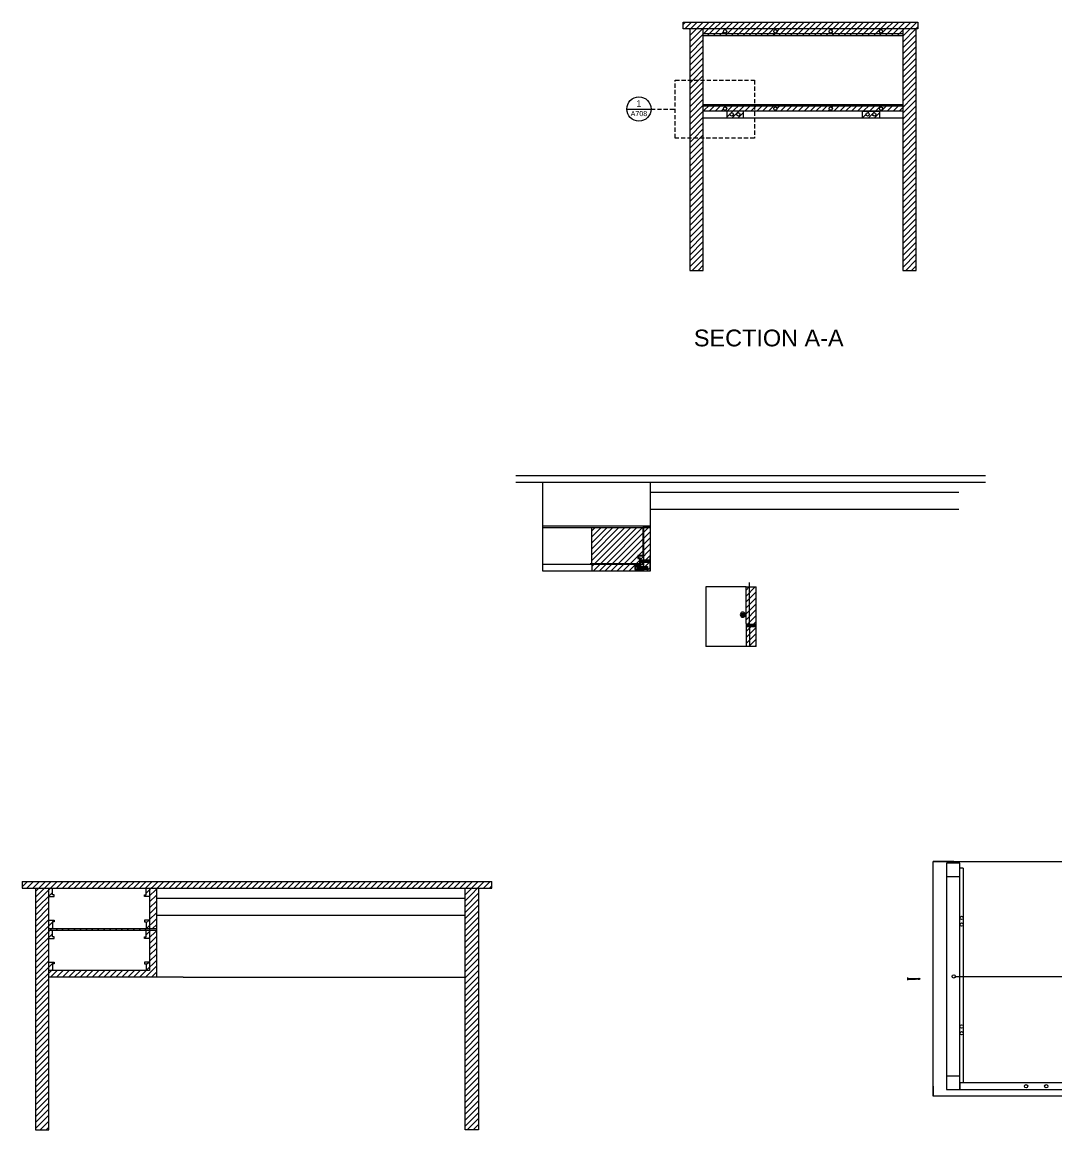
# Model space of a CAD drawing. Header units: inches. Extents: x -12 to 1445, y 6 to 914.
# Drawn here: x 773.5 to 1081.6, y 400.5 to 730.7 of the extents above; entities that cross this region are included whole.
import ezdxf
from ezdxf.enums import TextEntityAlignment as Align

# ---------------------------------------------------------------- set-up
doc = ezdxf.new("R2010")
doc.units = ezdxf.units.IN
doc.header["$MEASUREMENT"] = 0
doc.linetypes.add('DASHED2', pattern=[0.375, 0.25, -0.125])
doc.layers.get('0').update_dxf_attribs({"lineweight": 20})
for name, color, linetype, lineweight in [('A-ANNO-SYMB', 3, 'Continuous', 18), ('BORDO', 1, 'Continuous', 18), ('G-ANNO-TEXT', 3, 'Continuous', 18), ('MARCATURA', 111, 'Continuous', 20), ('RETINI', 2, 'Continuous', 13), ('Viti', 4, 'Continuous', 18)]:
    doc.layers.add(name, color=color, linetype=linetype, lineweight=lineweight)
doc.styles.add('ARIAL', font='Arial.ttf')
doc.styles.get("Standard").update_dxf_attribs({"font": 'Arial.ttf'})

# ---------------------------------------------------------------- blocks, each defined once
blk = doc.blocks.new('*U0')
blk.add_lwpolyline([(0, 0), (0, 0.1), (0.05, 0), (0.12, -0.4), (0.12, -0.5), (0.07, -0.4), (0, 0)])
blk = doc.blocks.new('*U1')
at = {"layer": 'Viti', "color": 0, "linetype": 'ByBlock', "lineweight": -2, "transparency": 16777216}
for p in [(42.38, 270.66), (42.6, 270.66), (42.81, 270.66), (43.03, 270.66), (43.24, 270.66)]:
    blk.add_blockref('*U0', p, dxfattribs=at)
blk = doc.blocks.new('*U68')
blk.add_lwpolyline([(0, 0), (0, 0.1), (0.05, 0), (0.12, -0.4), (0.12, -0.5), (0.07, -0.4), (0, 0)])
blk = doc.blocks.new('*U69')
at = {"layer": 'Viti', "color": 0, "linetype": 'ByBlock', "lineweight": -2, "transparency": 16777216}
for p in [(42.38, 270.66), (42.6, 270.66), (42.81, 270.66), (43.03, 270.66), (43.24, 270.66)]:
    blk.add_blockref('*U68', p, dxfattribs=at)
blk = doc.blocks.new('ghjkl')
at = {"layer": 'Viti'}
for p, q in [((3665.25, 2456.21), (3665.25, 2455.61)), ((3665.25, 2456.21), (3665.45, 2456.21)), ((3665.25, 2455.61), (3665.45, 2455.61)), ((3665.45, 2456.21), (3665.45, 2455.61)), ((3665.85, 2456.11), (3665.45, 2456.11)), ((3665.85, 2455.71), (3665.45, 2455.71)), ((3665.85, 2456.26), (3665.85, 2455.56)), ((3665.85, 2456.26), (3667.1, 2456.26)), ((3665.85, 2456.08), (3665.85, 2455.73)), ((3667.1, 2455.56), (3665.85, 2455.56)), ((3665.95, 2456.26), (3665.95, 2455.96)), ((3665.95, 2456.21), (3667.05, 2456.21)), ((3665.95, 2455.96), (3667.05, 2455.96)), ((3665.95, 2455.86), (3665.95, 2455.56)), ((3665.95, 2455.86), (3667.05, 2455.86)), ((3665.95, 2455.61), (3667.05, 2455.61)), ((3667.05, 2456.26), (3667.05, 2455.96)), ((3667.05, 2455.86), (3667.05, 2455.56)), ((3667.1, 2456.26), (3667.1, 2455.56)), ((3667.1, 2456.11), (3667.19, 2456.11)), ((3667.26, 2455.71), (3667.1, 2455.71)), ((3667.24, 2456.11), (3667.4, 2456.11)), ((3667.47, 2455.71), (3667.31, 2455.71)), ((3667.45, 2456.11), (3667.62, 2456.11)), ((3667.69, 2455.71), (3667.53, 2455.71)), ((3667.67, 2456.11), (3667.84, 2456.11)), ((3667.91, 2455.71), (3667.74, 2455.71)), ((3667.89, 2456.11), (3668.05, 2456.11)), ((3668.12, 2455.71), (3667.96, 2455.71)), ((3668.1, 2456.11), (3668.2, 2456.11)), ((3668.2, 2455.71), (3668.17, 2455.71)), ((3668.25, 2456.06), (3668.25, 2455.76))]:
    blk.add_line(p, q, dxfattribs=at)
for centre, start, end in [((3668.2, 2456.06), 360, 90), ((3668.2, 2455.76), 270, 0)]:
    blk.add_arc(centre, 0.05, start, end, dxfattribs=at)
blk.add_blockref('*U69', (3624.81, 2185.45), dxfattribs=at)

msp = doc.modelspace()

# ---------------------------------------------------------------- hatches: boundary and pattern name
h = msp.add_hatch()
h.set_pattern_fill('ANSI31', color=256, scale=10)
h.paths.add_polyline_path([(781.46, 472.56), (777.46, 472.56), (777.46, 400.56), (781.46, 400.56)])
h.paths.add_polyline_path([(913.46, 474.56), (773.46, 474.56), (773.46, 472.56), (913.46, 472.56)])
h.paths.add_polyline_path([(909.46, 472.56), (905.46, 472.56), (905.46, 400.54), (909.46, 400.54)])
h.paths.add_polyline_path([(811.46, 460.56), (781.46, 460.56), (781.46, 460.06), (811.46, 460.06)])
h.paths.add_polyline_path([(813.46, 472.56), (811.46, 472.56), (811.46, 460.56), (813.46, 460.56)])
h.paths.add_polyline_path([(813.46, 460.06), (811.46, 460.06), (811.46, 448.06), (781.46, 448.06), (781.46, 446.06), (813.46, 446.06)])
h.paths.add_polyline_path([(811.46, 450.56), (809.96, 450.56), (809.96, 450.06), (810.46, 450.06), (810.46, 448.06), (811.46, 448.06)], flags=17)
h.paths.add_polyline_path([(811.46, 460.06), (810.46, 460.06), (810.46, 458.06), (809.96, 458.06), (809.96, 457.56), (811.46, 457.56)], flags=17)
h.paths.add_polyline_path([(811.46, 463.06), (809.96, 463.06), (809.96, 462.56), (810.46, 462.56), (810.46, 460.56), (811.46, 460.56)])
h.paths.add_polyline_path([(811.46, 472.56), (810.46, 472.56), (810.46, 470.56), (809.96, 470.56), (809.96, 470.06), (811.46, 470.06)])
h.paths.add_polyline_path([(782.46, 472.56), (781.46, 472.56), (781.46, 470.06), (782.96, 470.06), (782.96, 470.56), (782.46, 470.56)])
h.paths.add_polyline_path([(782.46, 462.56), (782.96, 462.56), (782.96, 463.06), (781.46, 463.06), (781.46, 460.56), (782.46, 460.56)])
h.paths.add_polyline_path([(782.46, 460.06), (781.46, 460.06), (781.46, 457.56), (782.96, 457.56), (782.96, 458.06), (782.46, 458.06)], flags=17)
h.paths.add_polyline_path([(782.46, 450.06), (782.96, 450.06), (782.96, 450.56), (781.46, 450.56), (781.46, 448.06), (782.46, 448.06)], flags=17)
at = {"layer": 'RETINI'}
h = msp.add_hatch(dxfattribs=at)
h.set_pattern_fill('ANSI31', color=256, scale=10)
h.paths.add_polyline_path([(1009.86, 730.75), (970.46, 730.75), (970.46, 728.75), (1009.86, 728.75)])
h.paths.add_polyline_path([(1033.47, 730.75), (1009.86, 730.75), (1009.86, 728.75), (1033.47, 728.75)])
h.paths.add_polyline_path([(1040.46, 730.75), (1033.47, 730.75), (1033.47, 728.75), (1035.96, 728.75), (1040.46, 728.75)])
h = msp.add_hatch(dxfattribs=at)
h.set_pattern_fill('ANSI31', color=256, scale=10)
h.paths.add_polyline_path([(1035.96, 705.75), (991.73, 705.75), (991.73, 704.25), (1035.96, 704.25)])
h.paths.add_polyline_path([(998.46, 704.99, -1), (997.46, 704.99, -1)], flags=16)
h.paths.add_polyline_path([(1014.96, 704.99, -1), (1013.96, 704.99, -1)], flags=16)
h.paths.add_polyline_path([(1029.96, 704.99, -1), (1028.96, 704.99, -1)], flags=16)
h.paths.add_polyline_path([(1035.96, 706.25), (991.73, 706.25), (991.73, 705.75), (1035.96, 705.75)])
h.paths.add_polyline_path([(976.46, 728.75), (972.46, 728.75), (972.46, 713.48), (976.46, 713.47)])
h.paths.add_polyline_path([(976.46, 696.18), (972.46, 696.18), (972.46, 656.75), (976.46, 656.75)])
h.paths.add_polyline_path([(1039.96, 728.75), (1035.96, 728.75), (1035.96, 656.75), (1039.96, 656.75)])
h.paths.add_polyline_path([(1028.96, 704.25), (1023.96, 704.25), (1023.96, 702.25), (1028.96, 702.25)])
h.paths.add_polyline_path([(1025.96, 703.25, -1), (1024.96, 703.25, -1)], flags=16)
h.paths.add_polyline_path([(1027.96, 703.25, -1), (1026.96, 703.25, -1)], flags=16)
h.paths.add_polyline_path([(1035.96, 728.75), (976.46, 728.75), (976.46, 727.25), (1035.96, 727.25)])
h.paths.add_polyline_path([(997.46, 728.01, -1), (998.46, 728.01, -1)], flags=16)
h.paths.add_polyline_path([(1014.96, 728.01, -1), (1013.96, 728.01, -1)], flags=16)
h.paths.add_polyline_path([(982.46, 728.01, -1), (983.46, 728.01, -1)], flags=16)
h.paths.add_polyline_path([(1029.96, 728.01, -1), (1028.96, 728.01, -1)], flags=16)
h.paths.add_polyline_path([(1035.96, 727.25), (976.46, 727.25), (976.46, 726.75), (1035.96, 726.75)])
h = msp.add_hatch(dxfattribs=at)
h.set_pattern_fill('ANSI31', color=256, scale=10)
h.paths.add_polyline_path([(976.46, 713.47), (972.46, 713.48), (972.46, 696.18), (976.46, 696.18)])
h = msp.add_hatch(dxfattribs=at)
h.set_pattern_fill('ANSI31', color=256, scale=10)
h.paths.add_polyline_path([(991.73, 705.75), (976.46, 705.75), (976.46, 704.25), (991.73, 704.25)])
h.paths.add_polyline_path([(982.46, 704.99, -1), (983.46, 704.99, -1)], flags=16)
h.paths.add_polyline_path([(991.73, 706.25), (976.46, 706.25), (976.46, 705.75), (991.73, 705.75)])
h = msp.add_hatch(dxfattribs=at)
h.set_pattern_fill('ANSI31', color=256, scale=10)
h.paths.add_polyline_path([(988.46, 704.25), (983.46, 704.25), (983.46, 702.25), (988.46, 702.25)])
h.paths.add_polyline_path([(987.46, 703.25, -1), (986.46, 703.25, -1)], flags=16)
h.paths.add_polyline_path([(985.46, 703.25, -1), (984.46, 703.25, -1)], flags=16)
h = msp.add_hatch(dxfattribs=at)
h.set_pattern_fill('ANSI31', color=256, scale=10)
h.paths.add_polyline_path([(958.64, 571.6), (957.14, 571.6), (957.14, 571.1), (957.64, 571.1), (957.64, 570.68), (957.84, 570.46), (958.64, 570.46)])
h.paths.add_polyline_path([(960.64, 571.6), (960.64, 580.1), (958.64, 580.1), (958.64, 570.46), (960.2, 570.45), (960.2, 570.46), (960.2, 570.45), (960.47, 570.45), (960.47, 569.75), (958.64, 569.75), (958.64, 568.55), (958.74, 568.55), (958.74, 568.45), (959.89, 568.45), (959.89, 567.71), (958.74, 567.71), (958.74, 567.61), (958.64, 567.61), (958.64, 567.1), (960.64, 567.1), (960.64, 569.1), (960.64, 571.1)])
h.paths.add_polyline_path([(958.64, 569.75), (957.97, 569.75), (957.64, 569.52), (957.64, 569.1), (958.64, 569.1)])
h.paths.add_polyline_path([(958.64, 569.1), (957.24, 569.1), (957.24, 568.55), (958.64, 568.55)])
h.paths.add_polyline_path([(958.64, 567.61), (956.04, 567.61), (956.04, 569.1), (943.23, 569.1), (943.23, 567.1), (958.64, 567.1)])
h = msp.add_hatch(dxfattribs=at)
h.set_pattern_fill('ANSI31', color=256, scale=10)
h.paths.add_polyline_path([(958.44, 580.1), (943.23, 580.1), (943.23, 569.3), (957.44, 569.3), (957.44, 570.9), (956.94, 570.9), (956.94, 571.8), (958.44, 571.8)])
h = msp.add_hatch(dxfattribs=at)
h.set_pattern_fill('ANSI31', color=256, scale=10)
h.paths.add_polyline_path([(990.25, 562.4), (989.25, 562.4), (989.25, 551.52), (989.46, 551.3), (990.25, 551.3)])
h.paths.add_polyline_path([(990.25, 550.59), (989.58, 550.59), (989.25, 550.36), (989.25, 544.59), (990.25, 544.59)])
h.paths.add_polyline_path([(992.25, 562.4), (990.25, 562.4), (990.25, 551.3), (991.81, 551.29), (991.81, 551.29), (991.81, 551.29), (992.08, 551.29), (992.08, 550.59), (990.25, 550.59), (990.25, 544.59), (992.25, 544.59)])

# ---------------------------------------------------------------- linework, layer by layer
for p, q in [((970.46, 730.75), (1040.46, 730.75)), ((970.46, 728.75), (970.46, 730.75)), ((1040.46, 730.75), (1040.46, 728.75)), ((1040.46, 728.75), (970.46, 728.75)), ((972.46, 728.75), (972.46, 702.25)), ((972.46, 728.75), (972.46, 656.75)), ((976.46, 656.75), (976.46, 728.75)), ((1035.96, 728.75), (976.46, 728.75)), ((1035.96, 727.25), (976.46, 727.25)), ((976.46, 726.75), (1035.96, 726.75)), ((1035.96, 728.75), (1035.96, 656.75)), ((1039.96, 702.25), (1039.96, 728.75)), ((1040.46, 728.75), (1039.96, 728.75)), ((1039.96, 656.75), (1039.96, 728.75)), ((976.46, 704.25), (976.46, 706.25)), ((976.46, 706.25), (1035.96, 706.25)), ((1035.96, 705.75), (976.46, 705.75)), ((1035.96, 704.25), (976.46, 704.25)), ((983.46, 704.25), (983.46, 702.25)), ((988.46, 704.25), (983.46, 704.25)), ((988.46, 702.25), (988.46, 704.25)), ((1023.96, 702.25), (1023.96, 704.25)), ((1023.96, 704.25), (1028.96, 704.25)), ((1028.96, 704.25), (1028.96, 702.25)), ((976.46, 702.25), (1035.96, 702.25)), ((976.46, 702.25), (1035.96, 702.25)), ((983.46, 702.25), (988.46, 702.25)), ((1023.96, 702.25), (1028.96, 702.25)), ((972.46, 656.75), (976.46, 656.75)), ((1035.96, 656.75), (1039.96, 656.75)), ((920.64, 595.6), (1060.64, 595.6)), ((920.64, 593.6), (1060.64, 593.6)), ((928.64, 567.1), (928.64, 593.6)), ((960.64, 593.6), (960.64, 567.1)), ((960.64, 590.6), (1052.64, 590.6)), ((960.64, 585.6), (1052.64, 585.6)), ((928.64, 580.6), (960.64, 580.6)), ((928.64, 580.1), (960.64, 580.1)), ((943.23, 569.3), (943.23, 580.1)), ((958.64, 580.1), (958.44, 580.1)), ((958.44, 580.1), (958.44, 571.8)), ((960.64, 580.1), (958.64, 580.1)), ((958.64, 580.1), (958.64, 570.45)), ((958.44, 571.8), (956.94, 571.8)), ((956.94, 571.8), (956.94, 570.9)), ((958.64, 571.6), (957.14, 571.6)), ((957.14, 571.6), (957.14, 571.1)), ((960.64, 571.1), (960.64, 571.6)), ((956.04, 569.1), (928.64, 569.1)), ((957.44, 569.3), (942.73, 569.3)), ((943.23, 569.1), (943.23, 567.1)), ((956.94, 570.9), (957.44, 570.9)), ((957.14, 571.1), (957.64, 571.1)), ((958.64, 569.1), (957.24, 569.1)), ((957.44, 570.9), (957.44, 569.3)), ((957.64, 571.1), (957.64, 570.68)), ((957.64, 569.52), (957.64, 569.1)), ((958.64, 571.1), (958.64, 570.45)), ((958.64, 569.75), (958.64, 568.55)), ((958.64, 569.1), (958.64, 568.55)), ((960.64, 569.1), (960.64, 571.1)), ((960.64, 567.1), (960.64, 569.1)), ((960.64, 567.1), (960.64, 569.1)), ((960.64, 567.1), (928.64, 567.1)), ((958.64, 567.61), (958.64, 567.1)), ((958.64, 567.61), (958.64, 567.1)), ((958.64, 567.61), (958.64, 567.1)), ((989.25, 562.4), (977.28, 562.4)), ((977.28, 562.4), (977.28, 544.59)), ((989.25, 551.52), (989.25, 562.4)), ((989.25, 562.4), (992.25, 562.4)), ((990.25, 551.3), (990.25, 563.67)), ((992.25, 544.59), (992.25, 562.4)), ((989.25, 550.36), (989.25, 544.59)), ((990.25, 550.59), (990.25, 544.59)), ((989.25, 544.59), (977.28, 544.59)), ((992.25, 544.59), (989.25, 544.59)), ((1051.15, 480.54), (1044.99, 480.54)), ((1048.99, 476.04), (1048.99, 416.54)), ((1048.99, 476.04), (1051.15, 476.04)), ((1053.99, 478.54), (1052.99, 478.54)), ((1052.99, 462.54), (1052.99, 476.04)), ((1053.99, 478.54), (1053.99, 462.54)), ((773.46, 474.56), (913.46, 474.56)), ((773.46, 474.56), (773.46, 472.56)), ((773.46, 472.56), (913.46, 472.56)), ((777.46, 472.56), (777.46, 400.56)), ((781.46, 400.56), (781.46, 472.56)), ((781.46, 446.06), (781.46, 472.56)), ((782.46, 470.56), (782.46, 472.56)), ((810.46, 470.56), (810.46, 472.56)), ((811.46, 472.56), (811.46, 448.06)), ((813.46, 472.56), (813.46, 446.06)), ((905.46, 400.54), (905.46, 472.54)), ((909.46, 472.56), (909.46, 400.54)), ((913.46, 472.56), (913.46, 474.56)), ((781.46, 470.06), (782.96, 470.06)), ((782.96, 470.56), (782.46, 470.56)), ((782.96, 470.06), (782.96, 470.56)), ((809.96, 470.06), (809.96, 470.56)), ((809.96, 470.56), (810.46, 470.56)), ((811.46, 470.06), (809.96, 470.06)), ((813.46, 469.56), (905.46, 469.56)), ((781.46, 463.06), (782.96, 463.06)), ((782.96, 462.56), (782.46, 462.56)), ((782.46, 462.56), (782.46, 460.56)), ((782.96, 463.06), (782.96, 462.56)), ((811.46, 463.06), (809.96, 463.06)), ((809.96, 463.06), (809.96, 462.56)), ((809.96, 462.56), (810.46, 462.56)), ((810.46, 462.56), (810.46, 460.56)), ((813.46, 464.56), (905.46, 464.56)), ((1052.99, 428.54), (1052.99, 462.54)), ((1053.99, 462.54), (1053.99, 428.54)), ((781.46, 460.56), (813.46, 460.56)), ((781.46, 460.06), (813.46, 460.06)), ((782.46, 458.06), (782.46, 460.06)), ((810.46, 458.06), (810.46, 460.06)), ((781.46, 457.56), (782.96, 457.56)), ((782.96, 458.06), (782.46, 458.06)), ((782.96, 457.56), (782.96, 458.06)), ((809.96, 457.56), (809.96, 458.06)), ((809.96, 458.06), (810.46, 458.06)), ((811.46, 457.56), (809.96, 457.56)), ((781.46, 450.56), (782.96, 450.56)), ((782.96, 450.06), (782.46, 450.06)), ((782.46, 450.06), (782.46, 448.06)), ((782.96, 450.56), (782.96, 450.06)), ((811.46, 450.56), (809.96, 450.56)), ((809.96, 450.56), (809.96, 450.06)), ((809.96, 450.06), (810.46, 450.06)), ((810.46, 450.06), (810.46, 448.06)), ((811.46, 448.06), (781.46, 448.06)), ((821.46, 446.06), (781.46, 446.06)), ((821.46, 446.06), (905.46, 446.06)), ((1051.65, 446.29), (1085.49, 446.29)), ((1052.99, 414.54), (1052.99, 428.54)), ((1053.99, 428.54), (1053.99, 414.54)), ((1044.99, 413.54), (1044.99, 410.54)), ((1176.99, 414.54), (1052.99, 414.54)), ((1052.99, 414.54), (1052.99, 412.54)), ((1052.99, 413.54), (1052.99, 412.54)), ((1052.99, 412.54), (1176.99, 412.54)), ((777.46, 400.56), (781.46, 400.56)), ((909.46, 400.54), (905.46, 400.54))]:
    msp.add_line(p, q)
for points in [[(1044.99, 480.54), (1184.99, 480.54), (1184.99, 410.54), (1044.99, 410.54)], [(1048.99, 476.04), (1052.99, 476.04), (1052.99, 480.04), (1048.99, 480.04)], [(1048.99, 412.54), (1052.99, 412.54), (1052.99, 416.54), (1048.99, 416.54)]]:
    msp.add_lwpolyline(points, close=True)
at = {"layer": 'A-ANNO-SYMB', "linetype": 'Continuous'}
msp.add_line((953.67, 704.84), (960.91, 704.84), dxfattribs=at)
at = {"layer": 'A-ANNO-SYMB', "linetype": 'DASHED2', "ltscale": 5}
msp.add_line((960.91, 704.84), (968.13, 704.84), dxfattribs=at)
at = {"layer": 'A-ANNO-SYMB', "linetype": 'Continuous'}
msp.add_circle((957.29, 704.84), 3.62, dxfattribs=at)
at = {"layer": 'BORDO', "linetype": 'DASHED2', "ltscale": 5}
msp.add_lwpolyline([(968.13, 713.49), (991.73, 713.44), (991.73, 696.15), (968.13, 696.19)], close=True, dxfattribs=at)
at = {"layer": 'MARCATURA'}
for p, q in [((956.04, 569.1), (956.04, 567.61)), ((957.24, 569.1), (957.24, 568.55)), ((957.24, 568.55), (958.74, 568.55)), ((957.64, 570.68), (957.84, 570.46)), ((957.64, 569.52), (957.97, 569.75)), ((957.84, 570.46), (960.47, 570.45)), ((957.97, 569.75), (960.47, 569.75)), ((958.74, 568.55), (958.74, 568.45)), ((958.74, 568.45), (959.89, 568.45)), ((959.89, 568.45), (959.89, 567.71)), ((960.47, 570.45), (960.47, 569.75)), ((956.04, 567.61), (958.74, 567.61)), ((958.74, 567.61), (958.74, 567.71)), ((958.74, 567.71), (959.89, 567.71)), ((988.85, 554.56), (989.25, 554.56)), ((988.85, 553.66), (989.25, 553.66)), ((989.25, 551.52), (989.46, 551.3)), ((989.25, 550.36), (989.58, 550.59)), ((989.46, 551.3), (992.08, 551.29)), ((989.58, 550.59), (992.08, 550.59)), ((992.08, 551.29), (992.08, 550.59))]:
    msp.add_line(p, q, dxfattribs=at)
msp.add_arc((988.25, 554.11), 0.753, 36.701, 323.299, dxfattribs=at)
at = {"layer": 'Viti'}
for p, q in [((957.14, 569.1), (956.14, 569.1)), ((956.14, 569.1), (956.14, 567.71)), ((957.14, 569.01), (956.14, 569.01)), ((956.14, 568.49), (957.14, 568.49)), ((956.23, 568.49), (956.23, 569.01)), ((956.29, 567.88), (956.29, 568.32)), ((956.37, 568.4), (957.14, 568.4)), ((956.59, 568.49), (956.59, 569.01)), ((956.68, 569.01), (956.68, 568.49)), ((957.05, 568.49), (957.05, 569.01)), ((957.14, 567.71), (957.14, 569.1)), ((957.14, 569.1), (957.14, 569.1)), ((957.64, 570.57), (957.64, 569.64)), ((957.66, 570.57), (957.74, 570.45)), ((957.74, 569.75), (957.66, 569.63)), ((957.74, 570.45), (957.84, 570.3)), ((957.84, 569.9), (957.74, 569.75)), ((957.91, 569.9), (957.84, 569.9)), ((957.89, 570.3), (958.01, 570.3)), ((958.08, 569.9), (957.96, 569.9)), ((958.01, 570.3), (958.08, 570.3)), ((958.15, 569.9), (958.08, 569.9)), ((958.13, 570.3), (958.31, 570.3)), ((958.38, 569.9), (958.2, 569.9)), ((958.36, 570.3), (958.55, 570.3)), ((958.62, 569.9), (958.43, 569.9)), ((958.6, 570.3), (958.78, 570.3)), ((958.64, 568.45), (958.64, 567.75)), ((958.64, 568.3), (958.73, 568.3)), ((958.85, 569.9), (958.67, 569.9)), ((958.78, 568.3), (958.94, 568.3)), ((958.83, 570.3), (959.02, 570.3)), ((959.09, 569.9), (958.9, 569.9)), ((958.99, 568.3), (959.16, 568.3)), ((959.07, 570.3), (959.25, 570.3)), ((959.32, 569.9), (959.14, 569.9)), ((959.21, 568.3), (959.37, 568.3)), ((959.3, 570.3), (959.49, 570.3)), ((959.56, 569.9), (959.38, 569.9)), ((959.42, 568.3), (959.59, 568.3)), ((959.54, 570.3), (959.72, 570.3)), ((959.8, 569.9), (959.61, 569.9)), ((959.64, 568.3), (959.74, 568.3)), ((959.77, 570.3), (959.96, 570.3)), ((959.79, 568.25), (959.79, 567.95)), ((960.03, 569.9), (959.85, 569.9)), ((960.01, 570.3), (960.19, 570.3)), ((960.27, 569.9), (960.08, 569.9)), ((960.32, 570.31), (960.24, 570.31)), ((960.37, 570.26), (960.37, 569.96)), ((956.14, 567.71), (957.14, 567.71)), ((956.37, 567.8), (957.14, 567.8)), ((958.8, 567.9), (958.64, 567.9)), ((959.01, 567.9), (958.85, 567.9)), ((959.23, 567.9), (959.06, 567.9)), ((959.45, 567.9), (959.28, 567.9)), ((959.66, 567.9), (959.5, 567.9)), ((959.74, 567.9), (959.71, 567.9)), ((987.75, 554.18), (988.17, 554.18)), ((987.75, 554.03), (988.17, 554.03)), ((988.17, 554.6), (988.17, 554.18)), ((988.17, 554.03), (988.17, 553.61)), ((988.32, 554.6), (988.32, 554.18)), ((988.32, 554.18), (988.74, 554.18)), ((988.32, 554.03), (988.74, 554.03)), ((988.32, 554.03), (988.32, 553.61)), ((988.85, 554.31), (988.71, 554.31)), ((988.85, 553.91), (988.71, 553.91)), ((988.85, 554.46), (988.85, 553.76)), ((988.85, 554.46), (989.25, 554.46)), ((989.25, 553.76), (988.85, 553.76)), ((988.95, 554.46), (988.95, 554.16)), ((988.95, 554.41), (989.25, 554.41)), ((988.95, 554.16), (989.25, 554.16)), ((988.95, 554.06), (988.95, 553.76)), ((988.95, 554.06), (989.25, 554.06)), ((988.95, 553.81), (989.25, 553.81)), ((989.25, 551.41), (989.25, 550.47)), ((989.27, 551.41), (989.35, 551.29)), ((989.35, 550.59), (989.27, 550.47)), ((989.35, 551.29), (989.45, 551.14)), ((989.45, 550.74), (989.35, 550.59)), ((989.52, 550.74), (989.45, 550.74)), ((989.5, 551.14), (989.62, 551.14)), ((989.69, 550.74), (989.57, 550.74)), ((989.62, 551.14), (989.69, 551.14)), ((989.76, 550.74), (989.69, 550.74)), ((989.74, 551.14), (989.92, 551.14)), ((990, 550.74), (989.81, 550.74)), ((989.97, 551.14), (990.16, 551.14)), ((990.23, 550.74), (990.05, 550.74)), ((990.21, 551.14), (990.39, 551.14)), ((990.47, 550.74), (990.28, 550.74)), ((990.44, 551.14), (990.63, 551.14)), ((990.7, 550.74), (990.52, 550.74)), ((990.68, 551.14), (990.86, 551.14)), ((990.94, 550.74), (990.75, 550.74)), ((990.92, 551.14), (991.1, 551.14)), ((991.17, 550.74), (990.99, 550.74)), ((991.15, 551.14), (991.34, 551.14)), ((991.41, 550.74), (991.22, 550.74)), ((991.39, 551.14), (991.57, 551.14)), ((991.64, 550.74), (991.46, 550.74)), ((991.62, 551.14), (991.81, 551.14)), ((991.88, 550.74), (991.69, 550.74)), ((991.93, 551.14), (991.86, 551.14)), ((991.98, 551.09), (991.98, 550.79)), ((1037.32, 445.95), (1037.4, 445.71)), ((1037.32, 445.95), (1037.32, 445.15)), ((1037.4, 445.39), (1037.32, 445.15)), ((1037.49, 445.65), (1037.52, 445.65)), ((1037.49, 445.45), (1037.55, 445.45)), ((1037.55, 445.65), (1037.66, 445.65)), ((1037.59, 445.45), (1037.69, 445.45)), ((1037.69, 445.65), (1037.79, 445.65)), ((1037.73, 445.45), (1037.83, 445.45)), ((1037.83, 445.65), (1037.93, 445.65)), ((1037.86, 445.45), (1037.97, 445.45)), ((1037.97, 445.65), (1038.07, 445.65)), ((1038, 445.45), (1038.11, 445.45)), ((1038.1, 445.65), (1038.21, 445.65)), ((1038.14, 445.45), (1038.24, 445.45)), ((1038.24, 445.65), (1038.34, 445.65)), ((1038.28, 445.45), (1038.38, 445.45)), ((1038.38, 445.65), (1038.48, 445.65)), ((1038.42, 445.45), (1038.52, 445.45)), ((1038.52, 445.65), (1038.62, 445.65)), ((1038.55, 445.45), (1038.66, 445.45)), ((1038.65, 445.65), (1038.76, 445.65)), ((1038.69, 445.45), (1038.79, 445.45)), ((1038.79, 445.65), (1038.9, 445.65)), ((1038.83, 445.45), (1038.93, 445.45)), ((1038.93, 445.65), (1039.03, 445.65)), ((1038.97, 445.45), (1039.07, 445.45)), ((1039.07, 445.65), (1039.17, 445.65)), ((1039.1, 445.45), (1039.21, 445.45)), ((1039.21, 445.65), (1039.31, 445.65)), ((1039.24, 445.45), (1039.34, 445.45)), ((1039.34, 445.65), (1039.45, 445.65)), ((1039.38, 445.45), (1039.48, 445.45)), ((1039.48, 445.65), (1039.58, 445.65)), ((1039.52, 445.45), (1039.62, 445.45)), ((1039.62, 445.65), (1039.72, 445.65)), ((1039.65, 445.45), (1039.76, 445.45)), ((1039.76, 445.65), (1039.81, 445.65)), ((1039.79, 445.45), (1039.85, 445.45)), ((1039.81, 445.65), (1039.86, 445.65)), ((1039.89, 445.45), (1039.85, 445.45)), ((1039.89, 445.65), (1040, 445.65)), ((1040.03, 445.45), (1039.93, 445.45)), ((1040.03, 445.65), (1040.13, 445.65)), ((1040.17, 445.45), (1040.07, 445.45)), ((1040.17, 445.65), (1040.27, 445.65)), ((1040.31, 445.45), (1040.2, 445.45)), ((1040.31, 445.65), (1040.41, 445.65)), ((1040.45, 445.45), (1040.34, 445.45)), ((1040.44, 445.65), (1040.55, 445.65)), ((1040.58, 445.45), (1040.48, 445.45)), ((1040.58, 445.65), (1040.64, 445.65)), ((1040.67, 445.45), (1040.62, 445.45)), ((1040.64, 445.65), (1040.68, 445.65)), ((1040.67, 445.45), (1040.7, 445.45)), ((1040.83, 445.63), (1040.78, 445.64)), ((1040.85, 445.48), (1040.78, 445.46)), ((1040.84, 445.66), (1040.83, 445.63)), ((1040.83, 445.63), (1040.85, 445.48)), ((1040.86, 445.62), (1040.84, 445.66)), ((1040.85, 445.48), (1040.88, 445.44)), ((1041.15, 445.55), (1040.86, 445.62)), ((1040.89, 445.49), (1040.86, 445.62)), ((1040.88, 445.44), (1040.89, 445.49)), ((1041.15, 445.55), (1040.89, 445.49))]:
    msp.add_line(p, q, dxfattribs=at)
for points in [[(957.84, 570.3), (957.84, 570.45), (957.89, 570.3), (957.96, 569.9), (957.97, 569.75), (957.91, 569.9), (957.84, 570.3)], [(958.08, 570.3), (958.08, 570.45), (958.13, 570.3), (958.2, 569.9), (958.2, 569.75), (958.15, 569.9), (958.08, 570.3)], [(958.31, 570.3), (958.31, 570.45), (958.36, 570.3), (958.43, 569.9), (958.44, 569.75), (958.38, 569.9), (958.31, 570.3)], [(958.55, 570.3), (958.55, 570.45), (958.6, 570.3), (958.67, 569.9), (958.67, 569.75), (958.62, 569.9), (958.55, 570.3)], [(958.78, 570.3), (958.78, 570.45), (958.83, 570.3), (958.9, 569.9), (958.91, 569.75), (958.85, 569.9), (958.78, 570.3)], [(959.02, 570.3), (959.02, 570.45), (959.07, 570.3), (959.14, 569.9), (959.14, 569.75), (959.09, 569.9), (959.02, 570.3)], [(959.25, 570.3), (959.26, 570.45), (959.3, 570.3), (959.38, 569.9), (959.38, 569.75), (959.32, 569.9), (959.25, 570.3)], [(959.49, 570.3), (959.49, 570.45), (959.54, 570.3), (959.61, 569.9), (959.62, 569.75), (959.56, 569.9), (959.49, 570.3)], [(959.72, 570.3), (959.73, 570.45), (959.77, 570.3), (959.85, 569.9), (959.85, 569.75), (959.8, 569.9), (959.72, 570.3)], [(959.96, 570.3), (959.96, 570.45), (960.01, 570.3), (960.08, 569.9), (960.09, 569.75), (960.03, 569.9), (959.96, 570.3)], [(960.19, 570.31), (960.2, 570.46), (960.24, 570.31), (960.32, 569.91), (960.32, 569.76), (960.27, 569.91), (960.19, 570.31)], [(960.19, 570.3), (960.2, 570.45), (960.24, 570.3), (960.32, 569.9), (960.32, 569.75), (960.27, 569.9), (960.19, 570.3)], [(989.45, 551.14), (989.46, 551.29), (989.5, 551.14), (989.57, 550.74), (989.58, 550.59), (989.52, 550.74), (989.45, 551.14)], [(989.69, 551.14), (989.69, 551.29), (989.74, 551.14), (989.81, 550.74), (989.82, 550.59), (989.76, 550.74), (989.69, 551.14)], [(989.92, 551.14), (989.93, 551.29), (989.97, 551.14), (990.05, 550.74), (990.05, 550.59), (990, 550.74), (989.92, 551.14)], [(990.16, 551.14), (990.16, 551.29), (990.21, 551.14), (990.28, 550.74), (990.29, 550.59), (990.23, 550.74), (990.16, 551.14)], [(990.39, 551.14), (990.4, 551.29), (990.44, 551.14), (990.52, 550.74), (990.52, 550.59), (990.47, 550.74), (990.39, 551.14)], [(990.63, 551.14), (990.63, 551.29), (990.68, 551.14), (990.75, 550.74), (990.76, 550.59), (990.7, 550.74), (990.63, 551.14)], [(990.86, 551.14), (990.87, 551.29), (990.92, 551.14), (990.99, 550.74), (990.99, 550.59), (990.94, 550.74), (990.86, 551.14)], [(991.1, 551.14), (991.1, 551.29), (991.15, 551.14), (991.22, 550.74), (991.23, 550.59), (991.17, 550.74), (991.1, 551.14)], [(991.34, 551.14), (991.34, 551.29), (991.39, 551.14), (991.46, 550.74), (991.46, 550.59), (991.41, 550.74), (991.34, 551.14)], [(991.57, 551.14), (991.57, 551.29), (991.62, 551.14), (991.69, 550.74), (991.7, 550.59), (991.64, 550.74), (991.57, 551.14)], [(991.81, 551.14), (991.81, 551.29), (991.86, 551.14), (991.93, 550.74), (991.93, 550.59), (991.88, 550.74), (991.81, 551.14)], [(991.81, 551.14), (991.81, 551.29), (991.86, 551.14), (991.93, 550.74), (991.93, 550.59), (991.88, 550.74), (991.81, 551.14)], [(1037.52, 445.65), (1037.53, 445.7), (1037.55, 445.65), (1037.59, 445.45), (1037.58, 445.4), (1037.55, 445.45), (1037.52, 445.65)], [(1037.66, 445.65), (1037.67, 445.7), (1037.69, 445.65), (1037.73, 445.45), (1037.72, 445.4), (1037.69, 445.45), (1037.66, 445.65)], [(1037.79, 445.65), (1037.8, 445.7), (1037.83, 445.65), (1037.86, 445.45), (1037.86, 445.4), (1037.83, 445.45), (1037.79, 445.65)], [(1037.93, 445.65), (1037.94, 445.7), (1037.97, 445.65), (1038, 445.45), (1038, 445.4), (1037.97, 445.45), (1037.93, 445.65)], [(1038.07, 445.65), (1038.08, 445.7), (1038.1, 445.65), (1038.14, 445.45), (1038.13, 445.4), (1038.11, 445.45), (1038.07, 445.65)], [(1038.21, 445.65), (1038.22, 445.7), (1038.24, 445.65), (1038.28, 445.45), (1038.27, 445.4), (1038.24, 445.45), (1038.21, 445.65)], [(1038.34, 445.65), (1038.36, 445.7), (1038.38, 445.65), (1038.42, 445.45), (1038.41, 445.4), (1038.38, 445.45), (1038.34, 445.65)], [(1038.48, 445.65), (1038.49, 445.7), (1038.52, 445.65), (1038.55, 445.45), (1038.55, 445.4), (1038.52, 445.45), (1038.48, 445.65)], [(1038.62, 445.65), (1038.63, 445.7), (1038.65, 445.65), (1038.69, 445.45), (1038.68, 445.4), (1038.66, 445.45), (1038.62, 445.65)], [(1038.76, 445.65), (1038.77, 445.7), (1038.79, 445.65), (1038.83, 445.45), (1038.82, 445.4), (1038.79, 445.45), (1038.76, 445.65)], [(1038.9, 445.65), (1038.91, 445.7), (1038.93, 445.65), (1038.97, 445.45), (1038.96, 445.4), (1038.93, 445.45), (1038.9, 445.65)], [(1039.03, 445.65), (1039.04, 445.7), (1039.07, 445.65), (1039.1, 445.45), (1039.1, 445.4), (1039.07, 445.45), (1039.03, 445.65)], [(1039.17, 445.65), (1039.18, 445.7), (1039.21, 445.65), (1039.24, 445.45), (1039.23, 445.4), (1039.21, 445.45), (1039.17, 445.65)], [(1039.31, 445.65), (1039.32, 445.7), (1039.34, 445.65), (1039.38, 445.45), (1039.37, 445.4), (1039.34, 445.45), (1039.31, 445.65)], [(1039.45, 445.65), (1039.46, 445.7), (1039.48, 445.65), (1039.52, 445.45), (1039.51, 445.4), (1039.48, 445.45), (1039.45, 445.65)], [(1039.58, 445.65), (1039.59, 445.7), (1039.62, 445.65), (1039.65, 445.45), (1039.65, 445.4), (1039.62, 445.45), (1039.58, 445.65)], [(1039.72, 445.65), (1039.73, 445.7), (1039.76, 445.65), (1039.79, 445.45), (1039.79, 445.4), (1039.76, 445.45), (1039.72, 445.65)], [(1039.86, 445.65), (1039.87, 445.7), (1039.89, 445.65), (1039.93, 445.45), (1039.92, 445.4), (1039.89, 445.45), (1039.86, 445.65)], [(1040, 445.65), (1040.01, 445.7), (1040.03, 445.65), (1040.07, 445.45), (1040.06, 445.4), (1040.03, 445.45), (1040, 445.65)], [(1040.13, 445.65), (1040.14, 445.7), (1040.17, 445.65), (1040.2, 445.45), (1040.2, 445.4), (1040.17, 445.45), (1040.13, 445.65)], [(1040.27, 445.65), (1040.28, 445.7), (1040.31, 445.65), (1040.34, 445.45), (1040.34, 445.4), (1040.31, 445.45), (1040.27, 445.65)], [(1040.41, 445.65), (1040.42, 445.7), (1040.44, 445.65), (1040.48, 445.45), (1040.47, 445.4), (1040.45, 445.45), (1040.41, 445.65)], [(1040.55, 445.65), (1040.56, 445.7), (1040.58, 445.65), (1040.62, 445.45), (1040.61, 445.4), (1040.58, 445.45), (1040.55, 445.65)], [(1040.68, 445.65), (1040.7, 445.7), (1040.72, 445.65), (1040.76, 445.45), (1040.75, 445.4), (1040.72, 445.45), (1040.68, 445.65)]]:
    msp.add_lwpolyline(points, dxfattribs=at)
for centre in [(982.96, 728.01), (997.96, 728.01), (1014.46, 728.01), (1029.46, 728.01), (982.96, 704.99), (984.96, 703.25), (986.96, 703.25), (997.96, 704.99), (1014.46, 704.99), (1025.46, 703.25), (1027.46, 703.25), (1029.46, 704.99), (988.25, 554.11), (1053.49, 463.73), (1053.49, 461.73), (1051.15, 446.29), (1053.49, 431.35), (1053.49, 429.35), (1072.69, 413.54), (1078.69, 413.54)]:
    msp.add_circle(centre, 0.5, dxfattribs=at)
for centre, radius, start, end in [((957.65, 570.57), 0.01, 33.6901, 180), ((957.65, 569.64), 0.01, 180, 326.3099), ((959.74, 568.25), 0.05, 360, 90), ((960.32, 570.26), 0.05, 360, 90), ((960.32, 569.96), 0.05, 270, 0), ((959.74, 567.95), 0.05, 270, 0), ((989.26, 551.41), 0.01, 33.6901, 180), ((989.26, 550.47), 0.01, 180, 326.3099), ((991.93, 551.09), 0.05, 360, 90), ((991.93, 550.79), 0.05, 270, 0), ((1037.49, 445.75), 0.1, 203.012, 270), ((1037.49, 445.35), 0.1, 90, 156.988), ((1040.7, 445.75), 0.3, 270, 273.397), ((1040.69, 445.31), 0.348, 75.2281, 85.5061), ((1040.69, 445.8), 0.348, 274.4939, 284.7719)]:
    msp.add_arc(centre, radius, start, end, dxfattribs=at)
for points in [[(956.29, 568.32), (956.29, 568.36), (956.33, 568.4), (956.37, 568.4)], [(956.37, 567.8), (956.33, 567.8), (956.29, 567.85), (956.29, 567.88)]]:
    msp.add_open_spline(points, degree=3, dxfattribs=at)

# ---------------------------------------------------------------- block references
for name, p in [('ghjkl', (-2708.46, -1887.81)), ('*U1', (916.35, 297.64))]:
    msp.add_blockref(name, p, dxfattribs=at)

# ---------------------------------------------------------------- texts
at = {"layer": 'A-ANNO-SYMB', "linetype": 'Continuous'}
for tag, text, height, p in [('1', 'A301', 2, (957.29, 707.48)), ('A708', 'A', 1.5, (957.29, 704.24))]:
    msp.add_attdef(tag, text=text, height=height, dxfattribs=at).set_placement(p, align=Align.TOP_CENTER)
at = {"layer": 'G-ANNO-TEXT', "insert": (973.68, 639.1), "char_height": 5, "attachment_point": 1, "style": 'ARIAL'}
msp.add_mtext_dynamic_manual_height_columns('{\\fArial|b0|i0|c0|p0;SECTION A-A}', width=44.9902, gutter_width=2.5, heights=[0], dxfattribs=at)

doc.saveas('drawing.dxf')
